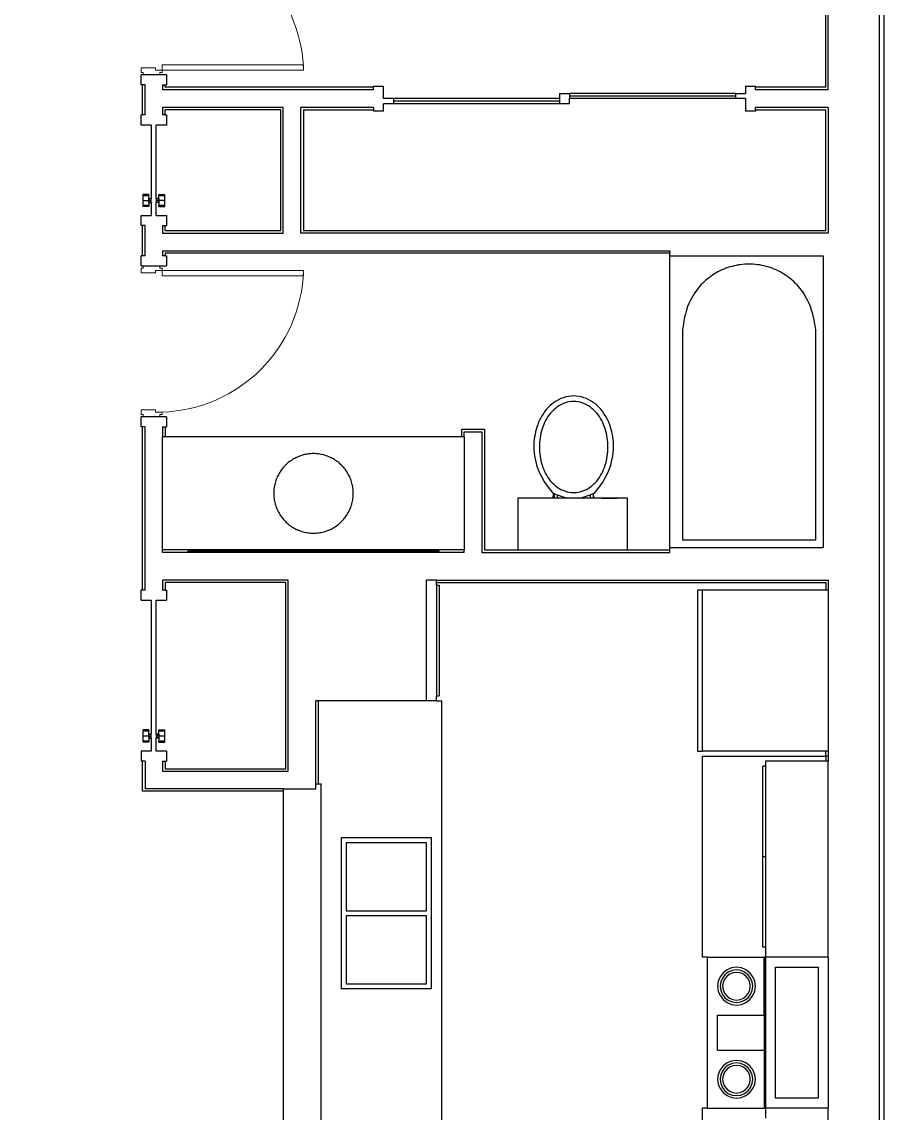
# Model space of a CAD drawing. Header units: inches. Extents: x 984 to 3187, y 1076 to 1711.
# Drawn here: x 1155.3 to 1326.8, y 1308.2 to 1525.2 of the extents above; entities that cross this region are included whole.
import ezdxf

# ---------------------------------------------------------------- set-up
doc = ezdxf.new("R2010")
doc.units = ezdxf.units.IN
doc.header["$MEASUREMENT"] = 0
doc.layers.add('cutline', color=6, linetype='Continuous', lineweight=30)
doc.layers.add('inne_gulv', color=252, linetype='Continuous', lineweight=9)

# ---------------------------------------------------------------- blocks, each defined once
blk = doc.blocks.new('*U3')
blk.add_lwpolyline([(33.6, 1220.3, -0.396717), (1062.4, 192)], format="xyb")
for points in [[(72, 192), (33.6, 192), (33.6, 1220.3), (72, 1220.3)], [(33.6, 192), (16.8, 192), (16.8, 192), (16.8, 192), (16.8, 192), (16.8, 177), (0, 177), (0, 190.9), (0, 40.9), (0, 55.9), (16.8, 55.9), (16.8, 40.9), (33.6, 40.9), (33.6, 40.9), (50, 40.9), (50, 144), (33.6, 144)], [(1096, 177), (1096, 192), (1096, 192), (1096, 40.9), (1096, 55.9), (1079.2, 55.9), (1079.2, 40.9), (1062.4, 40.9), (1062.4, 40.9), (1046, 40.9), (1046, 144), (1062.4, 144), (1062.4, 192), (1079.2, 192), (1079.2, 177)]]:
    blk.add_lwpolyline(points, close=True)
blk.add_lwpolyline([(33.6, 192), (72, 192)])

msp = doc.modelspace()

# ---------------------------------------------------------------- linework, layer by layer
for p, q in [((1326.82, 1140.17), (1326.82, 1674.17)), ((1315.2, 1512.17), (1315.2, 1667.17)), ((1179.32, 1506.67), (1179.32, 1512.67)), ((1183.82, 1512.17), (1183.82, 1512.67)), ((1225.26, 1512.17), (1183.82, 1512.17)), ((1297.26, 1510.92), (1264.26, 1510.92)), ((1315.2, 1512.17), (1301.26, 1512.17)), ((1262.26, 1509.92), (1229.26, 1509.92)), ((1262.26, 1508.92), (1229.26, 1508.92)), ((1297.26, 1509.92), (1264.26, 1509.92)), ((1183.82, 1506.67), (1183.82, 1507.67)), ((1206.82, 1507.67), (1183.82, 1507.67)), ((1206.82, 1483.67), (1206.82, 1507.67)), ((1211.32, 1507.67), (1211.32, 1483.67)), ((1211.32, 1507.67), (1225.26, 1507.67)), ((1301.26, 1507.67), (1315.2, 1507.67)), ((1315.2, 1483.67), (1315.2, 1507.67)), ((1179.37, 1490.89), (1179.37, 1490.62)), ((1180.57, 1490.89), (1179.37, 1490.89)), ((1180.57, 1490.62), (1179.37, 1490.62)), ((1179.37, 1490.62), (1179.37, 1489.62)), ((1180.57, 1489.62), (1179.37, 1489.62)), ((1179.37, 1489.62), (1179.37, 1488.66)), ((1180.57, 1490.89), (1180.57, 1490.62)), ((1180.57, 1490.08), (1180.57, 1490.62)), ((1180.57, 1489.98), (1180.57, 1490.08)), ((1180.57, 1490.08), (1181.07, 1490.08)), ((1180.57, 1489.65), (1180.57, 1489.98)), ((1180.57, 1489.98), (1181.07, 1489.98)), ((1180.57, 1489.65), (1181.07, 1489.65)), ((1180.57, 1489.62), (1180.57, 1489.65)), ((1180.57, 1489.33), (1180.57, 1489.62)), ((1180.57, 1489.26), (1180.57, 1489.33)), ((1180.57, 1489.33), (1181.07, 1489.33)), ((1180.57, 1489.26), (1181.07, 1489.26)), ((1180.57, 1489.26), (1180.57, 1488.66)), ((1182.57, 1490.07), (1182.07, 1490.07)), ((1182.57, 1490), (1182.07, 1490)), ((1182.57, 1489.68), (1182.07, 1489.68)), ((1182.57, 1489.35), (1182.07, 1489.35)), ((1182.57, 1489.26), (1182.07, 1489.26)), ((1182.57, 1490.67), (1182.57, 1490.87)), ((1182.57, 1490.87), (1183.77, 1490.87)), ((1182.57, 1490.67), (1183.77, 1490.67)), ((1182.57, 1490.07), (1182.57, 1490.67)), ((1182.57, 1490.07), (1182.57, 1490)), ((1182.57, 1490), (1182.57, 1489.71)), ((1182.57, 1489.71), (1183.77, 1489.71)), ((1182.57, 1489.71), (1182.57, 1489.68)), ((1182.57, 1489.68), (1182.57, 1489.35)), ((1182.57, 1489.35), (1182.57, 1489.26)), ((1182.57, 1489.26), (1182.57, 1488.72)), ((1183.77, 1490.67), (1183.77, 1490.87)), ((1183.77, 1489.71), (1183.77, 1490.67)), ((1183.77, 1488.72), (1183.77, 1489.71)), ((1179.37, 1488.66), (1179.37, 1488.46)), ((1180.57, 1488.66), (1179.37, 1488.66)), ((1180.57, 1488.46), (1179.37, 1488.46)), ((1180.57, 1488.66), (1180.57, 1488.46)), ((1182.57, 1488.44), (1182.57, 1488.72)), ((1182.57, 1488.72), (1183.77, 1488.72)), ((1182.57, 1488.44), (1183.77, 1488.44)), ((1183.77, 1488.44), (1183.77, 1488.72)), ((1179.32, 1478.67), (1179.32, 1484.67)), ((1183.82, 1483.67), (1183.82, 1484.67)), ((1183.82, 1483.67), (1206.82, 1483.67)), ((1211.32, 1483.67), (1315.2, 1483.67)), ((1183.82, 1479.17), (1183.82, 1478.67)), ((1284.2, 1479.17), (1183.82, 1479.17)), ((1284.2, 1420.67), (1284.2, 1478.67)), ((1286.7, 1463.92), (1286.7, 1422.17)), ((1313.2, 1422.17), (1313.2, 1463.92)), ((1179.32, 1412.17), (1179.32, 1444.67)), ((1183.82, 1444.67), (1183.82, 1442.67)), ((1242.82, 1442.67), (1242.82, 1444.17)), ((1242.82, 1444.17), (1247.32, 1444.17)), ((1247.32, 1444.17), (1247.32, 1420.17)), ((1183.82, 1442.67), (1183.32, 1442.67)), ((1242.82, 1442.67), (1183.82, 1442.67)), ((1243.32, 1442.67), (1242.82, 1442.67)), ((1253.95, 1430.44), (1253.95, 1420.22)), ((1260.87, 1430.44), (1253.95, 1430.44)), ((1261.08, 1431.41), (1260.87, 1430.44)), ((1261.19, 1430.44), (1260.87, 1430.44)), ((1260.91, 1431.47), (1261.08, 1431.41)), ((1261.08, 1431.41), (1261.19, 1431.37)), ((1261.19, 1431.37), (1261.8, 1431.15)), ((1261.19, 1431.37), (1261.19, 1430.44)), ((1261.8, 1430.44), (1261.19, 1430.44)), ((1261.8, 1431.15), (1262.99, 1430.73)), ((1261.8, 1431.15), (1261.8, 1430.44)), ((1262.99, 1430.44), (1261.8, 1430.44)), ((1262.99, 1430.73), (1262.99, 1430.44)), ((1262.99, 1430.73), (1263.82, 1430.44)), ((1263.82, 1430.44), (1262.99, 1430.44)), ((1266.32, 1430.44), (1263.82, 1430.44)), ((1266.32, 1430.44), (1267.15, 1430.73)), ((1267.15, 1430.44), (1266.32, 1430.44)), ((1267.15, 1430.73), (1268.34, 1431.15)), ((1267.15, 1430.73), (1267.15, 1430.44)), ((1268.34, 1430.44), (1267.15, 1430.44)), ((1268.34, 1431.15), (1268.95, 1431.37)), ((1268.34, 1431.15), (1268.34, 1430.44)), ((1268.95, 1430.44), (1268.34, 1430.44)), ((1268.95, 1431.37), (1269.23, 1431.47)), ((1268.95, 1431.36), (1268.95, 1431.37)), ((1269.14, 1430.44), (1268.95, 1431.36)), ((1268.95, 1431.36), (1268.95, 1430.44)), ((1269.14, 1430.44), (1268.95, 1430.44)), ((1270.65, 1430.44), (1269.14, 1430.44)), ((1270.65, 1430.47), (1271.06, 1430.47)), ((1270.65, 1430.44), (1270.65, 1430.47)), ((1271.06, 1430.44), (1270.65, 1430.44)), ((1271.06, 1430.44), (1271.06, 1430.47)), ((1271.06, 1430.47), (1273.75, 1430.47)), ((1273.75, 1430.44), (1271.06, 1430.44)), ((1273.75, 1430.47), (1273.75, 1430.44)), ((1275.8, 1430.44), (1273.75, 1430.44)), ((1275.8, 1420.22), (1275.8, 1430.44)), ((1286.7, 1422.17), (1313.2, 1422.17)), ((1243.32, 1420.17), (1183.32, 1420.17)), ((1238.32, 1419.67), (1188.32, 1419.67)), ((1247.32, 1420.17), (1284.2, 1420.17)), ((1253.95, 1420.22), (1275.8, 1420.22)), ((1183.82, 1413.67), (1183.82, 1412.17)), ((1207.82, 1413.67), (1183.82, 1413.67)), ((1207.82, 1376.67), (1207.82, 1413.67)), ((1235.82, 1390.17), (1235.82, 1414.17)), ((1237.82, 1414.17), (1235.82, 1414.17)), ((1237.82, 1413.67), (1315.2, 1413.67)), ((1237.82, 1413.17), (1237.82, 1391.17)), ((1315.2, 1413.67), (1315.2, 1412.17)), ((1290.7, 1412.17), (1289.7, 1412.17)), ((1289.7, 1412.17), (1289.7, 1380.17)), ((1290.7, 1380.17), (1290.7, 1412.17)), ((1315.2, 1412.17), (1290.7, 1412.17)), ((1315.7, 1412.17), (1315.2, 1412.17)), ((1214.32, 1373.67), (1214.32, 1390.17)), ((1237.82, 1390.17), (1238.82, 1390.17)), ((1238.82, 1270.17), (1238.82, 1390.17)), ((1179.37, 1384.39), (1179.37, 1384.12)), ((1180.57, 1384.39), (1179.37, 1384.39)), ((1180.57, 1384.12), (1179.37, 1384.12)), ((1179.37, 1384.12), (1179.37, 1383.12)), ((1180.57, 1383.12), (1179.37, 1383.12)), ((1179.37, 1383.12), (1179.37, 1382.16)), ((1180.57, 1384.39), (1180.57, 1384.12)), ((1180.57, 1383.58), (1180.57, 1384.12)), ((1180.57, 1383.48), (1180.57, 1383.58)), ((1180.57, 1383.58), (1181.07, 1383.58)), ((1180.57, 1383.15), (1180.57, 1383.48)), ((1180.57, 1383.48), (1181.07, 1383.48)), ((1180.57, 1383.15), (1181.07, 1383.15)), ((1180.57, 1383.12), (1180.57, 1383.15)), ((1180.57, 1382.83), (1180.57, 1383.12)), ((1180.57, 1382.76), (1180.57, 1382.83)), ((1180.57, 1382.83), (1181.07, 1382.83)), ((1180.57, 1382.76), (1181.07, 1382.76)), ((1180.57, 1382.76), (1180.57, 1382.16)), ((1182.57, 1383.57), (1182.07, 1383.57)), ((1182.57, 1383.5), (1182.07, 1383.5)), ((1182.57, 1383.18), (1182.07, 1383.18)), ((1182.57, 1382.85), (1182.07, 1382.85)), ((1182.57, 1382.76), (1182.07, 1382.76)), ((1182.57, 1384.17), (1182.57, 1384.37)), ((1182.57, 1384.37), (1183.77, 1384.37)), ((1182.57, 1384.17), (1183.77, 1384.17)), ((1182.57, 1383.57), (1182.57, 1384.17)), ((1182.57, 1383.57), (1182.57, 1383.5)), ((1182.57, 1383.5), (1182.57, 1383.21)), ((1182.57, 1383.21), (1183.77, 1383.21)), ((1182.57, 1383.21), (1182.57, 1383.18)), ((1182.57, 1383.18), (1182.57, 1382.85)), ((1182.57, 1382.85), (1182.57, 1382.76)), ((1182.57, 1382.76), (1182.57, 1382.22)), ((1183.77, 1384.17), (1183.77, 1384.37)), ((1183.77, 1383.21), (1183.77, 1384.17)), ((1183.77, 1382.22), (1183.77, 1383.21)), ((1179.37, 1382.16), (1179.37, 1381.96)), ((1180.57, 1382.16), (1179.37, 1382.16)), ((1180.57, 1381.96), (1179.37, 1381.96)), ((1180.57, 1382.16), (1180.57, 1381.96)), ((1182.57, 1381.94), (1182.57, 1382.22)), ((1182.57, 1382.22), (1183.77, 1382.22)), ((1182.57, 1381.94), (1183.77, 1381.94)), ((1183.77, 1381.94), (1183.77, 1382.22)), ((1179.32, 1372.17), (1179.32, 1378.17)), ((1183.82, 1378.17), (1183.82, 1376.67)), ((1289.7, 1380.17), (1290.7, 1380.17)), ((1315.2, 1380.17), (1290.7, 1380.17)), ((1290.7, 1379.17), (1315.2, 1379.17)), ((1290.7, 1339.17), (1290.7, 1379.17)), ((1315.2, 1379.17), (1315.2, 1380.17)), ((1315.7, 1380.17), (1315.2, 1380.17)), ((1315.2, 1379.17), (1315.2, 1378.17)), ((1315.7, 1379.17), (1315.2, 1379.17)), ((1315.7, 1339.17), (1315.7, 1378.17)), ((1183.82, 1376.67), (1207.82, 1376.67)), ((1303.2, 1377.17), (1303.2, 1359.17)), ((1207.32, 1372.17), (1179.32, 1372.17)), ((1207.32, 1372.67), (1207.32, 1372.17)), ((1207.32, 1372.17), (1207.32, 1299.67)), ((1213.82, 1373.67), (1214.32, 1373.67)), ((1214.32, 1373.67), (1214.82, 1373.67)), ((1214.82, 1299.67), (1214.82, 1373.67)), ((1218.82, 1362.92), (1218.82, 1332.92)), ((1236.82, 1362.92), (1218.82, 1362.92)), ((1219.82, 1361.92), (1219.82, 1348.42)), ((1235.82, 1361.92), (1219.82, 1361.92)), ((1235.82, 1348.42), (1235.82, 1361.92)), ((1236.82, 1332.92), (1236.82, 1362.92)), ((1303.2, 1359.17), (1302.7, 1359.17)), ((1303.2, 1359.17), (1303.2, 1341.17)), ((1219.82, 1348.42), (1235.82, 1348.42)), ((1219.82, 1347.42), (1219.82, 1333.92)), ((1235.82, 1347.42), (1219.82, 1347.42)), ((1235.82, 1333.92), (1235.82, 1347.42)), ((1291.7, 1339.17), (1290.7, 1339.17)), ((1291.7, 1339.17), (1302.95, 1339.17)), ((1291.7, 1309.17), (1291.7, 1339.17)), ((1302.95, 1339.17), (1303.05, 1339.17)), ((1302.95, 1327.67), (1302.95, 1339.17)), ((1315.7, 1339.17), (1303.2, 1339.17)), ((1303.2, 1339.17), (1303.2, 1309.17)), ((1315.7, 1339.17), (1315.7, 1309.17)), ((1296.48, 1337.04), (1295.57, 1336.66)), ((1297.45, 1337.17), (1296.48, 1337.04)), ((1298.42, 1337.04), (1297.45, 1337.17)), ((1299.32, 1336.66), (1298.42, 1337.04)), ((1305.2, 1337.17), (1313.7, 1337.17)), ((1305.2, 1311.17), (1305.2, 1337.17)), ((1313.7, 1337.17), (1313.7, 1311.17)), ((1294.2, 1335.29), (1293.82, 1334.39)), ((1294.79, 1336.07), (1294.2, 1335.29)), ((1294.64, 1335.04), (1294.31, 1334.26)), ((1295.15, 1335.71), (1294.64, 1335.04)), ((1295.57, 1336.66), (1294.79, 1336.07)), ((1295.07, 1334.79), (1294.8, 1334.13)), ((1295.51, 1335.35), (1295.07, 1334.79)), ((1295.82, 1336.23), (1295.15, 1335.71)), ((1296.08, 1335.79), (1295.51, 1335.35)), ((1296.61, 1336.55), (1295.82, 1336.23)), ((1296.74, 1336.06), (1296.08, 1335.79)), ((1297.45, 1336.66), (1296.61, 1336.55)), ((1297.45, 1336.16), (1296.74, 1336.06)), ((1298.29, 1336.55), (1297.45, 1336.66)), ((1298.16, 1336.06), (1297.45, 1336.16)), ((1298.82, 1335.79), (1298.16, 1336.06)), ((1299.07, 1336.23), (1298.29, 1336.55)), ((1299.38, 1335.35), (1298.82, 1335.79)), ((1299.74, 1335.71), (1299.07, 1336.23)), ((1300.1, 1336.07), (1299.32, 1336.66)), ((1299.82, 1334.79), (1299.38, 1335.35)), ((1300.26, 1335.04), (1299.74, 1335.71)), ((1300.09, 1334.13), (1299.82, 1334.79)), ((1300.69, 1335.29), (1300.1, 1336.07)), ((1300.58, 1334.26), (1300.26, 1335.04)), ((1301.07, 1334.39), (1300.69, 1335.29)), ((1236.82, 1332.92), (1218.82, 1332.92)), ((1219.82, 1333.92), (1235.82, 1333.92)), ((1293.82, 1334.39), (1293.7, 1333.42)), ((1293.7, 1333.42), (1293.82, 1332.45)), ((1294.31, 1334.26), (1294.2, 1333.42)), ((1294.2, 1333.42), (1294.31, 1332.58)), ((1294.31, 1332.58), (1294.64, 1331.79)), ((1294.8, 1334.13), (1294.7, 1333.42)), ((1294.7, 1333.42), (1294.8, 1332.71)), ((1294.8, 1332.71), (1295.07, 1332.05)), ((1299.82, 1332.05), (1300.09, 1332.71)), ((1300.19, 1333.42), (1300.09, 1334.13)), ((1300.09, 1332.71), (1300.19, 1333.42)), ((1300.26, 1331.79), (1300.58, 1332.58)), ((1300.69, 1333.42), (1300.58, 1334.26)), ((1300.58, 1332.58), (1300.69, 1333.42)), ((1301.2, 1333.42), (1301.07, 1334.39)), ((1301.07, 1332.45), (1301.2, 1333.42)), ((1293.82, 1332.45), (1294.2, 1331.54)), ((1294.2, 1331.54), (1294.79, 1330.76)), ((1294.64, 1331.79), (1295.15, 1331.12)), ((1294.79, 1330.76), (1295.57, 1330.17)), ((1295.07, 1332.05), (1295.51, 1331.48)), ((1295.15, 1331.12), (1295.82, 1330.61)), ((1295.51, 1331.48), (1296.08, 1331.04)), ((1295.82, 1330.61), (1296.61, 1330.28)), ((1296.08, 1331.04), (1296.74, 1330.77)), ((1296.74, 1330.77), (1297.45, 1330.67)), ((1297.45, 1330.67), (1298.16, 1330.77)), ((1298.16, 1330.77), (1298.82, 1331.04)), ((1298.29, 1330.28), (1299.07, 1330.61)), ((1298.82, 1331.04), (1299.38, 1331.48)), ((1299.07, 1330.61), (1299.74, 1331.12)), ((1299.32, 1330.17), (1300.1, 1330.76)), ((1299.38, 1331.48), (1299.82, 1332.05)), ((1299.74, 1331.12), (1300.26, 1331.79)), ((1300.1, 1330.76), (1300.69, 1331.54)), ((1300.69, 1331.54), (1301.07, 1332.45)), ((1295.57, 1330.17), (1296.48, 1329.79)), ((1296.48, 1329.79), (1297.45, 1329.67)), ((1296.61, 1330.28), (1297.45, 1330.17)), ((1297.45, 1330.17), (1298.29, 1330.28)), ((1297.45, 1329.67), (1298.42, 1329.79)), ((1298.42, 1329.79), (1299.32, 1330.17)), ((1293.7, 1320.67), (1293.7, 1327.67)), ((1293.7, 1327.67), (1302.95, 1327.67)), ((1302.95, 1327.67), (1302.95, 1320.67)), ((1293.7, 1320.67), (1302.95, 1320.67)), ((1302.95, 1320.67), (1302.95, 1309.17)), ((1294.79, 1317.57), (1294.2, 1316.79)), ((1295.57, 1318.16), (1294.79, 1317.57)), ((1295.82, 1317.73), (1295.15, 1317.21)), ((1296.48, 1318.54), (1295.57, 1318.16)), ((1296.61, 1318.05), (1295.82, 1317.73)), ((1296.74, 1317.56), (1296.08, 1317.29)), ((1297.45, 1318.67), (1296.48, 1318.54)), ((1297.45, 1318.16), (1296.61, 1318.05)), ((1297.45, 1317.66), (1296.74, 1317.56)), ((1298.42, 1318.54), (1297.45, 1318.67)), ((1298.29, 1318.05), (1297.45, 1318.16)), ((1298.16, 1317.56), (1297.45, 1317.66)), ((1298.82, 1317.29), (1298.16, 1317.56)), ((1299.07, 1317.73), (1298.29, 1318.05)), ((1299.32, 1318.16), (1298.42, 1318.54)), ((1299.74, 1317.21), (1299.07, 1317.73)), ((1300.1, 1317.57), (1299.32, 1318.16)), ((1300.69, 1316.79), (1300.1, 1317.57)), ((1293.82, 1315.89), (1293.7, 1314.92)), ((1294.2, 1316.79), (1293.82, 1315.89)), ((1294.31, 1315.76), (1294.2, 1314.92)), ((1294.64, 1316.54), (1294.31, 1315.76)), ((1295.15, 1317.21), (1294.64, 1316.54)), ((1294.8, 1315.63), (1294.7, 1314.92)), ((1295.07, 1316.29), (1294.8, 1315.63)), ((1295.51, 1316.85), (1295.07, 1316.29)), ((1296.08, 1317.29), (1295.51, 1316.85)), ((1299.38, 1316.85), (1298.82, 1317.29)), ((1299.82, 1316.29), (1299.38, 1316.85)), ((1300.26, 1316.54), (1299.74, 1317.21)), ((1300.09, 1315.63), (1299.82, 1316.29)), ((1300.19, 1314.92), (1300.09, 1315.63)), ((1300.58, 1315.76), (1300.26, 1316.54)), ((1300.69, 1314.92), (1300.58, 1315.76)), ((1301.07, 1315.89), (1300.69, 1316.79)), ((1301.2, 1314.92), (1301.07, 1315.89)), ((1293.7, 1314.92), (1293.82, 1313.95)), ((1293.82, 1313.95), (1294.2, 1313.04)), ((1294.2, 1314.92), (1294.31, 1314.08)), ((1294.2, 1313.04), (1294.79, 1312.26)), ((1294.31, 1314.08), (1294.64, 1313.29)), ((1294.64, 1313.29), (1295.15, 1312.62)), ((1294.7, 1314.92), (1294.8, 1314.21)), ((1294.8, 1314.21), (1295.07, 1313.55)), ((1295.07, 1313.55), (1295.51, 1312.98)), ((1299.38, 1312.98), (1299.82, 1313.55)), ((1299.74, 1312.62), (1300.26, 1313.29)), ((1299.82, 1313.55), (1300.09, 1314.21)), ((1300.09, 1314.21), (1300.19, 1314.92)), ((1300.1, 1312.26), (1300.69, 1313.04)), ((1300.26, 1313.29), (1300.58, 1314.08)), ((1300.58, 1314.08), (1300.69, 1314.92)), ((1300.69, 1313.04), (1301.07, 1313.95)), ((1301.07, 1313.95), (1301.2, 1314.92)), ((1294.79, 1312.26), (1295.57, 1311.67)), ((1295.15, 1312.62), (1295.82, 1312.11)), ((1295.51, 1312.98), (1296.08, 1312.54)), ((1295.57, 1311.67), (1296.48, 1311.29)), ((1295.82, 1312.11), (1296.61, 1311.78)), ((1296.08, 1312.54), (1296.74, 1312.27)), ((1296.48, 1311.29), (1297.45, 1311.17)), ((1296.61, 1311.78), (1297.45, 1311.67)), ((1296.74, 1312.27), (1297.45, 1312.17)), ((1297.45, 1312.17), (1298.16, 1312.27)), ((1297.45, 1311.67), (1298.29, 1311.78)), ((1297.45, 1311.17), (1298.42, 1311.29)), ((1298.16, 1312.27), (1298.82, 1312.54)), ((1298.29, 1311.78), (1299.07, 1312.11)), ((1298.42, 1311.29), (1299.32, 1311.67)), ((1298.82, 1312.54), (1299.38, 1312.98)), ((1299.07, 1312.11), (1299.74, 1312.62)), ((1299.32, 1311.67), (1300.1, 1312.26)), ((1313.7, 1311.17), (1305.2, 1311.17)), ((1291.7, 1309.17), (1290.7, 1309.17)), ((1290.7, 1270.17), (1290.7, 1309.17)), ((1291.7, 1309.17), (1302.95, 1309.17)), ((1302.95, 1309.17), (1303.05, 1309.17)), ((1315.7, 1309.17), (1303.2, 1309.17)), ((1315.7, 1270.17), (1315.7, 1309.17))]:
    msp.add_line(p, q)
for points in [[(1313.2, 1463.92), (1313.02, 1465.12), (1312.82, 1466.17), (1312.61, 1467.08), (1312.39, 1467.87), (1312.15, 1468.56), (1311.91, 1469.17), (1311.66, 1469.71), (1311.4, 1470.2), (1311.14, 1470.66), (1310.88, 1471.08), (1310.62, 1471.48), (1310.35, 1471.86), (1310.08, 1472.21), (1309.8, 1472.55), (1309.51, 1472.87), (1309.21, 1473.18), (1308.9, 1473.48), (1308.58, 1473.76), (1308.26, 1474.04), (1307.92, 1474.31), (1307.58, 1474.56), (1307.22, 1474.81), (1306.86, 1475.04), (1306.5, 1475.26), (1306.12, 1475.47), (1305.74, 1475.66), (1305.35, 1475.85), (1304.96, 1476.02), (1304.56, 1476.18), (1304.16, 1476.32), (1303.75, 1476.45), (1303.34, 1476.57), (1302.92, 1476.67), (1302.5, 1476.76), (1302.08, 1476.84), (1301.66, 1476.9), (1301.23, 1476.95), (1300.8, 1476.99), (1300.37, 1477.01), (1299.95, 1477.02), (1299.52, 1477.01), (1299.09, 1476.99), (1298.66, 1476.95), (1298.24, 1476.9), (1297.81, 1476.84), (1297.39, 1476.76), (1296.97, 1476.67), (1296.56, 1476.57), (1296.14, 1476.45), (1295.74, 1476.32), (1295.33, 1476.18), (1294.93, 1476.02), (1294.54, 1475.85), (1294.15, 1475.66), (1293.77, 1475.47), (1293.4, 1475.26), (1293.03, 1475.04), (1292.67, 1474.81), (1292.32, 1474.56), (1291.97, 1474.31), (1291.64, 1474.04), (1291.31, 1473.76), (1290.99, 1473.48), (1290.68, 1473.18), (1290.39, 1472.87), (1290.1, 1472.55), (1289.81, 1472.21), (1289.54, 1471.86), (1289.27, 1471.48), (1289.01, 1471.08), (1288.75, 1470.66), (1288.49, 1470.2), (1288.24, 1469.71), (1287.99, 1469.17), (1287.74, 1468.56), (1287.51, 1467.87), (1287.28, 1467.08), (1287.07, 1466.17), (1286.88, 1465.12), (1286.7, 1463.92)], [(1269.23, 1431.47), (1270.12, 1432.63), (1270.84, 1433.68), (1271.41, 1434.62), (1271.85, 1435.49), (1272.19, 1436.28), (1272.44, 1437), (1272.62, 1437.67), (1272.75, 1438.31), (1272.84, 1438.91), (1272.92, 1439.5), (1272.96, 1440.06), (1272.98, 1440.6), (1272.98, 1441.13), (1272.96, 1441.64), (1272.91, 1442.15), (1272.85, 1442.65), (1272.76, 1443.14), (1272.66, 1443.63), (1272.53, 1444.12), (1272.39, 1444.6), (1272.23, 1445.08), (1272.04, 1445.55), (1271.84, 1446.01), (1271.61, 1446.46), (1271.36, 1446.9), (1271.09, 1447.33), (1270.79, 1447.74), (1270.47, 1448.14), (1270.13, 1448.51), (1269.77, 1448.87), (1269.38, 1449.21), (1268.97, 1449.51), (1268.54, 1449.79), (1268.08, 1450.05), (1267.61, 1450.26), (1267.12, 1450.45), (1266.62, 1450.6), (1266.11, 1450.7), (1265.59, 1450.77), (1265.07, 1450.79), (1264.55, 1450.77), (1264.03, 1450.7), (1263.52, 1450.6), (1263.02, 1450.45), (1262.53, 1450.26), (1262.06, 1450.05), (1261.6, 1449.79), (1261.17, 1449.51), (1260.76, 1449.21), (1260.37, 1448.87), (1260.01, 1448.51), (1259.67, 1448.14), (1259.35, 1447.74), (1259.05, 1447.33), (1258.78, 1446.9), (1258.53, 1446.46), (1258.3, 1446.01), (1258.1, 1445.55), (1257.91, 1445.08), (1257.75, 1444.6), (1257.61, 1444.12), (1257.48, 1443.63), (1257.38, 1443.14), (1257.29, 1442.65), (1257.23, 1442.15), (1257.18, 1441.64), (1257.16, 1441.13), (1257.16, 1440.6), (1257.18, 1440.06), (1257.22, 1439.5), (1257.29, 1438.91), (1257.39, 1438.31), (1257.52, 1437.67), (1257.7, 1437), (1257.95, 1436.28), (1258.28, 1435.49), (1258.73, 1434.62), (1259.3, 1433.68), (1260.02, 1432.63), (1260.91, 1431.47)]]:
    msp.add_lwpolyline(points)
for points in [[(1271.75, 1438.81), (1271.81, 1439.26), (1271.85, 1439.72), (1271.88, 1440.18), (1271.89, 1440.64), (1271.88, 1441.1), (1271.85, 1441.56), (1271.81, 1442.02), (1271.75, 1442.47), (1271.68, 1442.92), (1271.58, 1443.37), (1271.47, 1443.81), (1271.34, 1444.25), (1271.19, 1444.68), (1271.03, 1445.1), (1270.85, 1445.51), (1270.64, 1445.92), (1270.42, 1446.31), (1270.19, 1446.69), (1269.93, 1447.05), (1269.65, 1447.4), (1269.36, 1447.73), (1269.04, 1448.04), (1268.71, 1448.33), (1268.36, 1448.6), (1267.99, 1448.84), (1267.6, 1449.06), (1267.2, 1449.24), (1266.79, 1449.4), (1266.37, 1449.53), (1265.94, 1449.62), (1265.51, 1449.67), (1265.07, 1449.69), (1264.63, 1449.67), (1264.2, 1449.62), (1263.77, 1449.53), (1263.35, 1449.4), (1262.94, 1449.24), (1262.54, 1449.06), (1262.15, 1448.84), (1261.78, 1448.6), (1261.43, 1448.33), (1261.1, 1448.04), (1260.78, 1447.73), (1260.49, 1447.4), (1260.21, 1447.05), (1259.95, 1446.69), (1259.71, 1446.31), (1259.49, 1445.92), (1259.29, 1445.51), (1259.11, 1445.1), (1258.94, 1444.68), (1258.8, 1444.25), (1258.67, 1443.81), (1258.56, 1443.37), (1258.46, 1442.92), (1258.39, 1442.47), (1258.33, 1442.02), (1258.28, 1441.56), (1258.26, 1441.1), (1258.25, 1440.64), (1258.26, 1440.18), (1258.28, 1439.72), (1258.33, 1439.26), (1258.39, 1438.81), (1258.46, 1438.35), (1258.56, 1437.91), (1258.67, 1437.46), (1258.8, 1437.03), (1258.94, 1436.6), (1259.11, 1436.18), (1259.29, 1435.76), (1259.49, 1435.36), (1259.71, 1434.97), (1259.95, 1434.59), (1260.21, 1434.23), (1260.49, 1433.88), (1260.78, 1433.55), (1261.1, 1433.24), (1261.43, 1432.95), (1261.78, 1432.68), (1262.15, 1432.44), (1262.54, 1432.22), (1262.94, 1432.03), (1263.35, 1431.88), (1263.77, 1431.75), (1264.2, 1431.66), (1264.63, 1431.61), (1265.07, 1431.59), (1265.51, 1431.61), (1265.94, 1431.66), (1266.37, 1431.75), (1266.79, 1431.88), (1267.2, 1432.03), (1267.6, 1432.22), (1267.99, 1432.44), (1268.36, 1432.68), (1268.71, 1432.95), (1269.04, 1433.24), (1269.36, 1433.55), (1269.65, 1433.88), (1269.93, 1434.23), (1270.19, 1434.59), (1270.42, 1434.97), (1270.64, 1435.36), (1270.85, 1435.76), (1271.03, 1436.18), (1271.19, 1436.6), (1271.34, 1437.03), (1271.47, 1437.46), (1271.58, 1437.91), (1271.68, 1438.35)], [(1217.28, 1424.57), (1217.5, 1424.7), (1217.72, 1424.84), (1217.93, 1424.99), (1218.14, 1425.14), (1218.34, 1425.3), (1218.54, 1425.47), (1218.73, 1425.64), (1218.91, 1425.82), (1219.09, 1426.01), (1219.27, 1426.2), (1219.44, 1426.4), (1219.6, 1426.6), (1219.75, 1426.81), (1219.9, 1427.02), (1220.04, 1427.24), (1220.17, 1427.46), (1220.3, 1427.69), (1220.41, 1427.92), (1220.53, 1428.15), (1220.63, 1428.39), (1220.72, 1428.63), (1220.81, 1428.87), (1220.89, 1429.12), (1220.96, 1429.37), (1221.02, 1429.62), (1221.08, 1429.87), (1221.12, 1430.13), (1221.16, 1430.38), (1221.19, 1430.64), (1221.21, 1430.9), (1221.23, 1431.16), (1221.23, 1431.42), (1221.23, 1431.68), (1221.21, 1431.93), (1221.19, 1432.19), (1221.16, 1432.45), (1221.12, 1432.7), (1221.08, 1432.96), (1221.02, 1433.21), (1220.96, 1433.46), (1220.89, 1433.71), (1220.81, 1433.96), (1220.72, 1434.2), (1220.63, 1434.44), (1220.53, 1434.68), (1220.41, 1434.91), (1220.3, 1435.14), (1220.17, 1435.37), (1220.04, 1435.59), (1219.9, 1435.81), (1219.75, 1436.02), (1219.6, 1436.23), (1219.44, 1436.43), (1219.27, 1436.63), (1219.09, 1436.82), (1218.91, 1437.01), (1218.73, 1437.19), (1218.54, 1437.36), (1218.34, 1437.53), (1218.14, 1437.69), (1217.93, 1437.85), (1217.72, 1437.99), (1217.5, 1438.13), (1217.28, 1438.27), (1217.05, 1438.39), (1216.82, 1438.51), (1216.59, 1438.62), (1216.35, 1438.72), (1216.11, 1438.82), (1215.86, 1438.91), (1215.62, 1438.98), (1215.37, 1439.06), (1215.12, 1439.12), (1214.86, 1439.17), (1214.61, 1439.22), (1214.35, 1439.26), (1214.1, 1439.29), (1213.84, 1439.31), (1213.58, 1439.32), (1213.32, 1439.33), (1213.06, 1439.32), (1212.8, 1439.31), (1212.55, 1439.29), (1212.29, 1439.26), (1212.03, 1439.22), (1211.78, 1439.17), (1211.53, 1439.12), (1211.27, 1439.06), (1211.03, 1438.98), (1210.78, 1438.91), (1210.54, 1438.82), (1210.29, 1438.72), (1210.06, 1438.62), (1209.82, 1438.51), (1209.59, 1438.39), (1209.37, 1438.27), (1209.14, 1438.13), (1208.93, 1437.99), (1208.71, 1437.85), (1208.51, 1437.69), (1208.3, 1437.53), (1208.11, 1437.36), (1207.91, 1437.19), (1207.73, 1437.01), (1207.55, 1436.82), (1207.37, 1436.63), (1207.21, 1436.43), (1207.05, 1436.23), (1206.89, 1436.02), (1206.75, 1435.81), (1206.6, 1435.59), (1206.47, 1435.37), (1206.35, 1435.14), (1206.23, 1434.91), (1206.12, 1434.68), (1206.01, 1434.44), (1205.92, 1434.2), (1205.83, 1433.96), (1205.75, 1433.71), (1205.68, 1433.46), (1205.62, 1433.21), (1205.56, 1432.96), (1205.52, 1432.7), (1205.48, 1432.45), (1205.45, 1432.19), (1205.43, 1431.93), (1205.42, 1431.68), (1205.41, 1431.42), (1205.42, 1431.16), (1205.43, 1430.9), (1205.45, 1430.64), (1205.48, 1430.38), (1205.52, 1430.13), (1205.56, 1429.87), (1205.62, 1429.62), (1205.68, 1429.37), (1205.75, 1429.12), (1205.83, 1428.87), (1205.92, 1428.63), (1206.01, 1428.39), (1206.12, 1428.15), (1206.23, 1427.92), (1206.35, 1427.69), (1206.47, 1427.46), (1206.6, 1427.24), (1206.75, 1427.02), (1206.89, 1426.81), (1207.05, 1426.6), (1207.21, 1426.4), (1207.37, 1426.2), (1207.55, 1426.01), (1207.73, 1425.82), (1207.91, 1425.64), (1208.11, 1425.47), (1208.3, 1425.3), (1208.51, 1425.14), (1208.71, 1424.99), (1208.93, 1424.84), (1209.14, 1424.7), (1209.37, 1424.57), (1209.59, 1424.44), (1209.82, 1424.32), (1210.06, 1424.21), (1210.29, 1424.11), (1210.54, 1424.01), (1210.78, 1423.93), (1211.03, 1423.85), (1211.27, 1423.78), (1211.53, 1423.71), (1211.78, 1423.66), (1212.03, 1423.61), (1212.29, 1423.57), (1212.55, 1423.55), (1212.8, 1423.52), (1213.06, 1423.51), (1213.32, 1423.51), (1213.58, 1423.51), (1213.84, 1423.52), (1214.1, 1423.55), (1214.35, 1423.57), (1214.61, 1423.61), (1214.86, 1423.66), (1215.12, 1423.71), (1215.37, 1423.78), (1215.62, 1423.85), (1215.86, 1423.93), (1216.11, 1424.01), (1216.35, 1424.11), (1216.59, 1424.21), (1216.82, 1424.32), (1217.05, 1424.44)]]:
    msp.add_lwpolyline(points, close=True)
at = {"layer": 'cutline'}
for p, q in [((1315.7, 1511.67), (1315.7, 1667.67)), ((1325.82, 1637.17), (1325.82, 1249.17)), ((1184.07, 1514.67), (1179.07, 1514.67)), ((1179.07, 1512.67), (1179.07, 1514.67)), ((1184.07, 1514.67), (1184.07, 1512.67)), ((1179.32, 1512.67), (1179.07, 1512.67)), ((1179.82, 1512.67), (1179.32, 1512.67)), ((1179.82, 1506.67), (1179.82, 1512.67)), ((1183.32, 1512.67), (1183.82, 1512.67)), ((1183.32, 1512.67), (1183.32, 1511.67)), ((1225.26, 1511.67), (1183.32, 1511.67)), ((1183.82, 1512.67), (1184.07, 1512.67)), ((1225.26, 1512.17), (1225.26, 1512.42)), ((1225.26, 1512.42), (1227.26, 1512.42)), ((1225.26, 1511.67), (1225.26, 1512.17)), ((1227.26, 1509.92), (1227.26, 1512.42)), ((1262.26, 1510.92), (1264.26, 1510.92)), ((1262.26, 1510.92), (1262.26, 1509.92)), ((1264.26, 1510.92), (1264.26, 1510.42)), ((1297.26, 1510.92), (1299.26, 1510.92)), ((1297.26, 1510.92), (1297.26, 1510.42)), ((1299.26, 1512.42), (1299.26, 1510.92)), ((1299.26, 1512.42), (1301.26, 1512.42)), ((1301.26, 1512.17), (1301.26, 1512.42)), ((1301.26, 1511.67), (1301.26, 1512.17)), ((1315.7, 1511.67), (1301.26, 1511.67)), ((1229.26, 1509.92), (1227.26, 1509.92)), ((1227.26, 1507.42), (1227.26, 1508.92)), ((1229.26, 1508.92), (1227.26, 1508.92)), ((1229.26, 1509.92), (1229.26, 1509.42)), ((1229.26, 1509.42), (1229.26, 1508.92)), ((1262.26, 1509.42), (1229.26, 1509.42)), ((1262.26, 1509.92), (1262.26, 1509.42)), ((1262.26, 1509.42), (1262.26, 1508.92)), ((1264.26, 1508.92), (1262.26, 1508.92)), ((1297.26, 1510.42), (1264.26, 1510.42)), ((1264.26, 1510.42), (1264.26, 1509.92)), ((1264.26, 1508.92), (1264.26, 1509.92)), ((1297.26, 1510.42), (1297.26, 1509.92)), ((1299.26, 1509.92), (1297.26, 1509.92)), ((1299.26, 1509.92), (1299.26, 1507.42)), ((1179.07, 1504.67), (1179.07, 1506.67)), ((1179.32, 1506.67), (1179.07, 1506.67)), ((1179.82, 1506.67), (1179.32, 1506.67)), ((1207.32, 1508.17), (1183.32, 1508.17)), ((1183.32, 1508.17), (1183.32, 1506.67)), ((1183.82, 1506.67), (1183.32, 1506.67)), ((1183.82, 1506.67), (1184.07, 1506.67)), ((1184.07, 1506.67), (1184.07, 1504.67)), ((1207.32, 1483.17), (1207.32, 1508.17)), ((1225.26, 1508.17), (1210.82, 1508.17)), ((1210.82, 1483.17), (1210.82, 1508.17)), ((1225.26, 1508.17), (1225.26, 1507.67)), ((1225.26, 1507.67), (1225.26, 1507.42)), ((1227.26, 1507.42), (1225.26, 1507.42)), ((1301.26, 1507.42), (1299.26, 1507.42)), ((1315.7, 1508.17), (1301.26, 1508.17)), ((1301.26, 1507.67), (1301.26, 1508.17)), ((1301.26, 1507.67), (1301.26, 1507.42)), ((1315.7, 1508.17), (1315.7, 1483.17)), ((1181.07, 1504.67), (1179.07, 1504.67)), ((1181.07, 1504.67), (1181.07, 1490.08)), ((1182.07, 1490.07), (1182.07, 1504.67)), ((1184.07, 1504.67), (1182.07, 1504.67)), ((1181.07, 1489.98), (1181.07, 1490.08)), ((1181.07, 1489.65), (1181.07, 1489.98)), ((1181.07, 1489.33), (1181.07, 1489.65)), ((1181.07, 1489.26), (1181.07, 1489.33)), ((1181.07, 1489.26), (1181.07, 1486.67)), ((1182.07, 1490.07), (1182.07, 1490)), ((1182.07, 1490), (1182.07, 1489.68)), ((1182.07, 1489.68), (1182.07, 1489.35)), ((1182.07, 1489.35), (1182.07, 1489.26)), ((1182.07, 1486.67), (1182.07, 1489.26)), ((1179.07, 1486.67), (1181.07, 1486.67)), ((1179.07, 1484.67), (1179.07, 1486.67)), ((1182.07, 1486.67), (1184.07, 1486.67)), ((1184.07, 1486.67), (1184.07, 1484.67)), ((1179.32, 1484.67), (1179.07, 1484.67)), ((1179.82, 1484.67), (1179.32, 1484.67)), ((1179.82, 1478.67), (1179.82, 1484.67)), ((1183.32, 1484.67), (1183.82, 1484.67)), ((1183.32, 1484.67), (1183.32, 1483.17)), ((1183.82, 1484.67), (1184.07, 1484.67)), ((1183.32, 1483.17), (1207.32, 1483.17)), ((1315.7, 1483.17), (1210.82, 1483.17)), ((1179.07, 1476.67), (1179.07, 1478.67)), ((1179.32, 1478.67), (1179.07, 1478.67)), ((1179.82, 1478.67), (1179.32, 1478.67)), ((1183.32, 1479.67), (1183.32, 1478.67)), ((1183.32, 1479.67), (1284.2, 1479.67)), ((1183.82, 1478.67), (1183.32, 1478.67)), ((1183.82, 1478.67), (1184.07, 1478.67)), ((1184.07, 1478.67), (1184.07, 1476.67)), ((1284.2, 1479.67), (1284.2, 1479.17)), ((1284.2, 1478.67), (1284.2, 1479.17)), ((1284.2, 1478.67), (1314.7, 1478.67)), ((1314.7, 1478.67), (1314.7, 1420.67)), ((1179.07, 1476.67), (1184.07, 1476.67)), ((1184.07, 1446.67), (1179.07, 1446.67)), ((1179.07, 1444.67), (1179.07, 1446.67)), ((1184.07, 1446.67), (1184.07, 1444.67)), ((1179.32, 1444.67), (1179.07, 1444.67)), ((1179.82, 1444.67), (1179.32, 1444.67)), ((1179.82, 1412.17), (1179.82, 1444.67)), ((1183.32, 1444.67), (1183.82, 1444.67)), ((1183.32, 1444.67), (1183.32, 1442.67)), ((1183.82, 1444.67), (1184.07, 1444.67)), ((1243.32, 1443.67), (1246.82, 1443.67)), ((1243.32, 1442.67), (1243.32, 1443.67)), ((1246.82, 1443.67), (1246.82, 1419.67)), ((1183.32, 1420.17), (1183.32, 1442.67)), ((1243.32, 1442.67), (1243.32, 1420.17)), ((1183.32, 1419.67), (1183.32, 1420.17)), ((1188.32, 1419.67), (1183.32, 1419.67)), ((1238.32, 1419.92), (1188.32, 1419.92)), ((1188.32, 1419.67), (1188.32, 1419.92)), ((1238.32, 1419.67), (1238.32, 1419.92)), ((1243.32, 1419.67), (1238.32, 1419.67)), ((1243.32, 1419.67), (1243.32, 1420.17)), ((1246.82, 1419.67), (1284.2, 1419.67)), ((1284.2, 1420.67), (1314.7, 1420.67)), ((1284.2, 1420.17), (1284.2, 1420.67)), ((1284.2, 1419.67), (1284.2, 1420.17)), ((1183.32, 1414.17), (1183.32, 1412.17)), ((1208.32, 1414.17), (1183.32, 1414.17)), ((1208.32, 1376.17), (1208.32, 1414.17)), ((1237.82, 1414.17), (1315.7, 1414.17)), ((1237.82, 1413.67), (1237.82, 1414.17)), ((1237.82, 1413.17), (1237.82, 1413.67)), ((1237.82, 1413.17), (1238.32, 1413.17)), ((1238.32, 1413.17), (1238.32, 1391.17)), ((1315.7, 1414.17), (1315.7, 1412.17)), ((1179.07, 1410.17), (1179.07, 1412.17)), ((1179.32, 1412.17), (1179.07, 1412.17)), ((1179.82, 1412.17), (1179.32, 1412.17)), ((1183.82, 1412.17), (1183.32, 1412.17)), ((1183.82, 1412.17), (1184.07, 1412.17)), ((1184.07, 1412.17), (1184.07, 1410.17)), ((1315.7, 1412.17), (1315.7, 1380.17)), ((1179.07, 1410.17), (1181.07, 1410.17)), ((1181.07, 1410.17), (1181.07, 1383.58)), ((1182.07, 1383.57), (1182.07, 1410.17)), ((1182.07, 1410.17), (1184.07, 1410.17)), ((1237.82, 1390.17), (1237.82, 1391.17)), ((1237.82, 1391.17), (1238.32, 1391.17)), ((1214.32, 1390.17), (1213.82, 1390.17)), ((1213.82, 1373.67), (1213.82, 1390.17)), ((1235.82, 1390.17), (1214.32, 1390.17)), ((1237.82, 1390.17), (1235.82, 1390.17)), ((1181.07, 1383.48), (1181.07, 1383.58)), ((1181.07, 1383.15), (1181.07, 1383.48)), ((1181.07, 1382.83), (1181.07, 1383.15)), ((1181.07, 1382.76), (1181.07, 1382.83)), ((1181.07, 1382.76), (1181.07, 1380.17)), ((1182.07, 1383.57), (1182.07, 1383.5)), ((1182.07, 1383.5), (1182.07, 1383.18)), ((1182.07, 1383.18), (1182.07, 1382.85)), ((1182.07, 1382.85), (1182.07, 1382.76)), ((1182.07, 1380.17), (1182.07, 1382.76)), ((1181.07, 1380.17), (1179.07, 1380.17)), ((1179.07, 1380.17), (1179.07, 1378.17)), ((1179.32, 1378.17), (1179.07, 1378.17)), ((1179.82, 1378.17), (1179.32, 1378.17)), ((1179.82, 1378.17), (1179.82, 1372.67)), ((1184.07, 1380.17), (1182.07, 1380.17)), ((1183.32, 1378.17), (1183.82, 1378.17)), ((1183.32, 1378.17), (1183.32, 1376.17)), ((1183.82, 1378.17), (1184.07, 1378.17)), ((1184.07, 1380.17), (1184.07, 1378.17)), ((1303.2, 1378.17), (1303.2, 1377.17)), ((1315.2, 1378.17), (1303.2, 1378.17)), ((1315.7, 1378.17), (1315.2, 1378.17)), ((1315.7, 1380.17), (1315.7, 1379.17)), ((1315.7, 1379.17), (1315.7, 1378.17)), ((1183.32, 1376.17), (1208.32, 1376.17)), ((1303.2, 1377.17), (1302.7, 1377.17)), ((1302.7, 1359.17), (1302.7, 1377.17)), ((1207.32, 1372.67), (1179.82, 1372.67)), ((1207.32, 1372.67), (1213.82, 1372.67)), ((1213.82, 1372.67), (1213.82, 1373.67)), ((1302.7, 1341.17), (1302.7, 1359.17)), ((1303.2, 1341.17), (1302.7, 1341.17)), ((1303.2, 1339.17), (1303.05, 1339.17)), ((1303.05, 1339.17), (1303.05, 1309.17)), ((1303.2, 1341.17), (1303.2, 1339.17)), ((1303.2, 1309.17), (1303.05, 1309.17)), ((1303.2, 1309.17), (1303.2, 1307.17))]:
    msp.add_line(p, q, dxfattribs=at)
at = {"layer": 'inne_gulv'}
msp.add_lwpolyline([(1032.82, 1674.17), (1326.82, 1674.17), (1326.82, 1140.17), (1032.82, 1140.17), (1032.82, 1404.17), (984.82, 1404.17), (984.82, 1556.24), (1032.82, 1555.67), (1032.82, 1674.17)], dxfattribs=at)

# ---------------------------------------------------------------- block references
at = {"layer": 'inne_gulv', "yscale": 0.02737264828164394, "zscale": 0.02737264828164394, "rotation": 270}
for p, xscale in [((1177.95, 1514.67), -0.02737264828164394), ((1177.95, 1476.67), 0.02737264828164394)]:
    msp.add_blockref('*U3', p, dxfattribs=dict(at, xscale=xscale))

doc.saveas('drawing.dxf')
